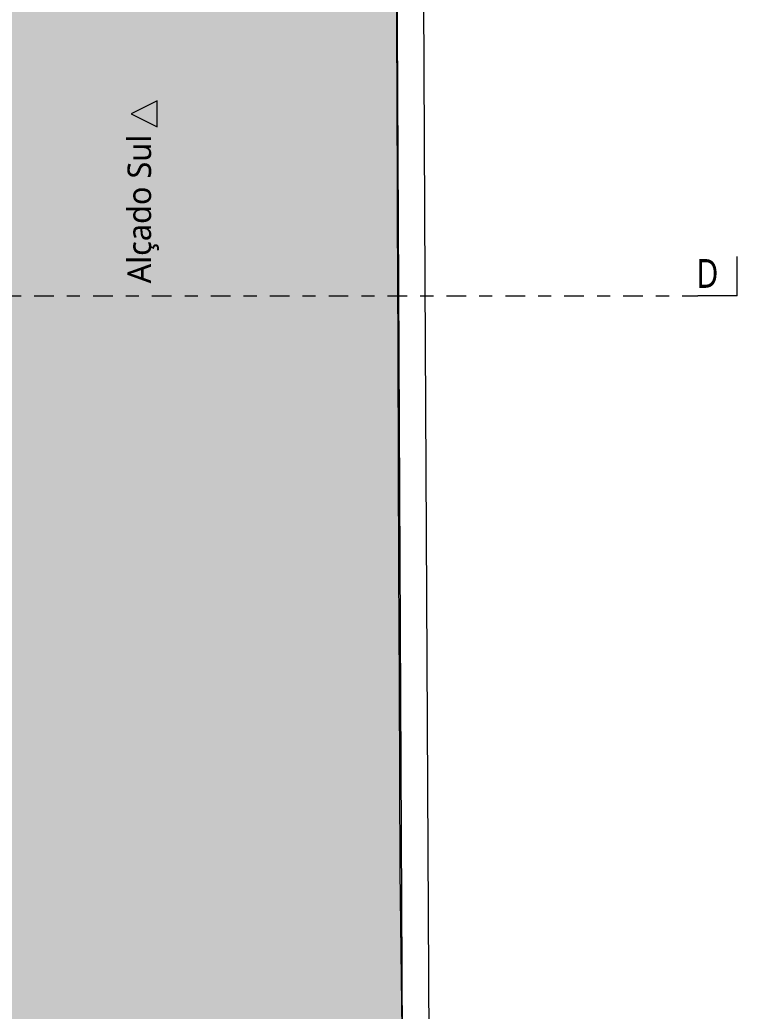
# Model space of a CAD drawing. Header units: metres. Extents: x -111189 to -108577, y -72951 to -72647.
# Drawn here: x -110666.46 to -110660.98, y -72939.22 to -72931.65 of the extents above; entities that cross this region are included whole.
import ezdxf

# ---------------------------------------------------------------- set-up
doc = ezdxf.new("R2010")
doc.units = ezdxf.units.M
doc.header["$MEASUREMENT"] = 0
doc.linetypes.add('OTK - Traço Ponto CORTES_ALÇ', pattern=[0.6, 0.3, -0.15, 0, -0.15])
for name, color, linetype in [('Muro Não Confinante - MNC1_1_01 - TERRENO PROPOSTO', 7, 'Continuous'), ('Muro Não Confinante - MNC1_1_07 - MUROS', 7, 'Continuous'), ('Muro Não Confinante - MNC1_1_14 - ALÇADOS.Marcadores', 7, 'Continuous'), ('Muro Não Confinante - MNC1_1_14 - CORTES.Marcadores', 7, 'Continuous'), ('Planta Piso -1_1_01 - TERRENO PROPOSTO', 7, 'Continuous'), ('Planta Piso -1_1_14 - CORTES.Marcadores', 7, 'Continuous')]:
    doc.layers.add(name, color=color, linetype=linetype)
doc.styles.add('ESTILO_GERADO_2', font='malgunsl.ttf')
doc.styles.add('ESTILO_GERADO_4', font='malgunsl.ttf', dxfattribs={"width": 0.8})

msp = doc.modelspace()

# ---------------------------------------------------------------- hatches: boundary and pattern name
at = {"layer": 'Muro Não Confinante - MNC1_1_14 - ALÇADOS.Marcadores', "linetype": 'Continuous', "lineweight": 5}
msp.add_hatch(color=7, dxfattribs=at).paths.add_polyline_path([(-110665.4065, -72932.4646), (-110665.4065, -72932.2646), (-110665.6065, -72932.3646)])
at = {"layer": 'Planta Piso -1_1_01 - TERRENO PROPOSTO', "linetype": 'Continuous', "lineweight": 0, "true_color": 0xd7ebd2, "transparency": 33554539}
msp.add_hatch(color=254, dxfattribs=at).paths.add_polyline_path([(-110663.566, -72934.1966), (-110663.5684, -72933.5929), (-110663.5699, -72933.1934), (-110663.5702, -72933.1216), (-110663.571, -72932.9184), (-110663.5735, -72932.2988), (-110663.5836, -72929.7216), (-110663.5904, -72928.0039), (-110667.1859, -72928.0039), (-110667.3885, -72928.0039), (-110667.6094, -72928.0039), (-110667.8063, -72928.0039), (-110668.1985, -72928.0039), (-110668.3845, -72928.0039), (-110668.3845, -72928.0976), (-110667.1859, -72928.0976), (-110667.1859, -72928.4976), (-110668.3845, -72928.4976), (-110668.3846, -72928.6139), (-110667.1859, -72928.6139), (-110667.1859, -72929.0139), (-110668.3846, -72929.0139), (-110668.3846, -72929.1301), (-110667.1859, -72929.1301), (-110667.1859, -72929.5301), (-110668.3759, -72929.5301), (-110668.3759, -72929.6457), (-110668.3759, -72929.6464), (-110667.1859, -72929.6464), (-110667.1859, -72930.0464), (-110668.3848, -72930.0464), (-110668.3848, -72930.1626), (-110667.1859, -72930.1626), (-110667.1859, -72930.5626), (-110668.3848, -72930.5626), (-110668.3849, -72930.6789), (-110667.1859, -72930.6789), (-110667.1859, -72931.0789), (-110668.3849, -72931.0789), (-110668.3849, -72931.1952), (-110667.1859, -72931.1952), (-110667.1859, -72931.5952), (-110668.385, -72931.5952), (-110668.385, -72931.7114), (-110667.1859, -72931.7114), (-110667.1859, -72932.1114), (-110668.3851, -72932.1114), (-110668.3851, -72932.2277), (-110667.1859, -72932.2277), (-110667.1859, -72932.6277), (-110668.3851, -72932.6277), (-110668.3852, -72932.7439), (-110667.1859, -72932.7439), (-110667.1859, -72933.1439), (-110668.3852, -72933.1439), (-110668.3852, -72933.2439), (-110667.1859, -72933.2439), (-110667.1859, -72933.5239), (-110667.1859, -72933.8039), (-110667.1859, -72934.0839), (-110667.1859, -72934.3639), (-110667.1859, -72934.6439), (-110667.1859, -72934.9239), (-110667.1859, -72935.2039), (-110666.9859, -72935.2039), (-110666.9859, -72939.2539), (-110671.5859, -72939.2539), (-110671.5859, -72940.0539), (-110678.1859, -72940.0539), (-110678.1859, -72942.66), (-110674.946, -72942.0203), (-110663.53, -72939.7663), (-110663.5401, -72938.9649), (-110663.5504, -72938.1539), (-110663.556, -72936.7258), (-110663.5578, -72936.2737), (-110663.5594, -72935.8568)])

# ---------------------------------------------------------------- linework, layer by layer
at = {"layer": 'Muro Não Confinante - MNC1_1_01 - TERRENO PROPOSTO', "color": 7, "linetype": 'Continuous', "lineweight": 13, "ltscale": 1000, "flags": 128}
msp.add_lwpolyline([(-110663.53, -72939.7663), (-110663.5401, -72938.9649), (-110663.5504, -72938.1539), (-110663.556, -72936.7258), (-110663.5578, -72936.2737), (-110663.5594, -72935.8568), (-110663.566, -72934.1966), (-110663.5684, -72933.5929), (-110663.5699, -72933.1934), (-110663.5702, -72933.1216), (-110663.571, -72932.9184), (-110663.5735, -72932.2988), (-110663.5836, -72929.7216)], dxfattribs=at)
at = {"layer": 'Muro Não Confinante - MNC1_1_07 - MUROS', "color": 7, "linetype": 'Continuous', "lineweight": 13, "ltscale": 1000, "flags": 128}
for points in [[(-110683.3466, -72942.2934), (-110683.3003, -72929.3572), (-110683.372, -72925.9698), (-110683.4324, -72923.117), (-110683.437, -72922.8998), (-110683.2201, -72922.9132), (-110680.8075, -72923.0617), (-110678.4677, -72922.99), (-110673.374, -72923.0157), (-110668.6359, -72923.0041), (-110663.6615, -72922.9912), (-110663.4615, -72922.9906), (-110663.4577, -72923.1883), (-110663.4203, -72925.149), (-110663.3878, -72928.2538), (-110663.3607, -72933.6408), (-110663.3316, -72939.4405)], [(-110663.5316, -72939.4405), (-110663.5605, -72933.6849), (-110663.5878, -72928.2558), (-110663.6202, -72925.1528), (-110663.6577, -72923.1921), (-110668.3859, -72923.2031)]]:
    msp.add_lwpolyline(points, dxfattribs=at)
at = {"layer": 'Muro Não Confinante - MNC1_1_14 - ALÇADOS.Marcadores', "color": 7, "linetype": 'Continuous', "lineweight": 5, "ltscale": 1000, "flags": 128}
msp.add_lwpolyline([(-110665.4065, -72932.4646), (-110665.4065, -72932.2646), (-110665.6065, -72932.3646)], close=True, dxfattribs=at)
at = {"layer": 'Muro Não Confinante - MNC1_1_14 - CORTES.Marcadores', "color": 7, "linetype": 'Continuous', "lineweight": 5, "ltscale": 1000}
for q in [(-110660.9759, -72933.4544), (-110661.2759, -72933.7544)]:
    msp.add_line((-110660.9759, -72933.7544), q, dxfattribs=at)
at = {"layer": 'Planta Piso -1_1_14 - CORTES.Marcadores', "color": 7, "linetype": 'OTK - Traço Ponto CORTES_ALÇ', "lineweight": 5, "ltscale": 0.5}
msp.add_line((-110684.3464, -72933.7544), (-110661.2759, -72933.7544), dxfattribs=at)

# ---------------------------------------------------------------- texts
at = {"layer": 'Muro Não Confinante - MNC1_1_14 - ALÇADOS.Marcadores', "color": 7, "linetype": 'Continuous', "lineweight": 5, "insert": (-110665.3928, -72932.5246), "char_height": 0.18, "attachment_point": 9, "rotation": 90, "style": 'ESTILO_GERADO_2'}
msp.add_mtext('\\A1;{\\pqr;\\pt0;\\fMalgun Gothic Semilight|b0|i0|c0|p0;\\W1.000000;Alçado Sul}', dxfattribs=at)
at = {"layer": 'Muro Não Confinante - MNC1_1_14 - CORTES.Marcadores', "color": 7, "linetype": 'Continuous', "lineweight": 5, "insert": (-110661.2864, -72933.6944), "char_height": 0.22, "attachment_point": 7, "style": 'ESTILO_GERADO_4'}
msp.add_mtext('\\A1;{\\pql;\\pt0;\\fMalgun Gothic Semilight|b0|i0|c0|p0;\\W0.800000;D}', dxfattribs=at)

doc.saveas('drawing.dxf')
